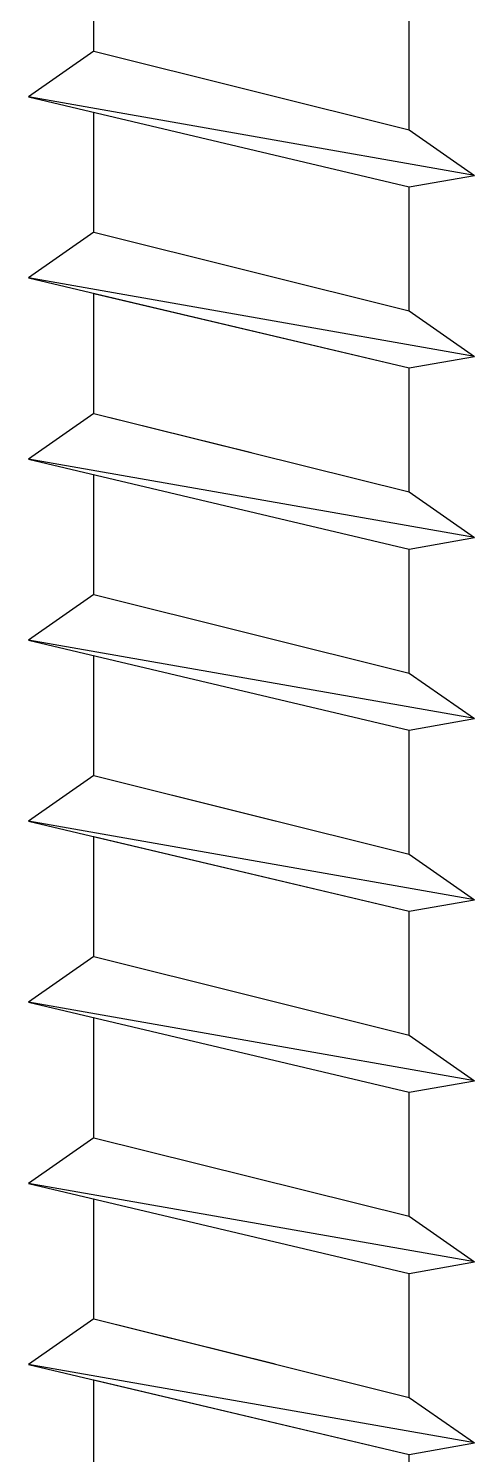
# Model space of a CAD drawing. Header units: inches. Extents: x -2661 to 42767, y -1222 to 9099.
# Drawn here: x 1844.773 to 1845.019, y 1590.2 to 1590.988 of the extents above; entities that cross this region are included whole.
import ezdxf

# ---------------------------------------------------------------- set-up
doc = ezdxf.new("R2010")
doc.units = ezdxf.units.IN
doc.header["$LTSCALE"] = 12
doc.header["$MEASUREMENT"] = 0
doc.layers.get('0').update_dxf_attribs({"linetype": 'CONTINUOUS'})
doc.layers.add('S-FASTENERS', color=2, linetype='CONTINUOUS')
doc.layers.add('S-SIMPSON', color=2, linetype='CONTINUOUS')

# ---------------------------------------------------------------- blocks, each defined once
blk = doc.blocks.new('SDS.25X6-f')
at = {"layer": 'S-SIMPSON', "color": 1}
for p, q in [((0.087, -3.08156), (0.087, -3.15)), ((0.087, -3.08156), (0.087, -3.15)), ((0.087, -3.08156), (0.087, -3.15)), ((0.087, -3.08156), (0.087, -3.15)), ((0.087, -3.08156), (0.087, -3.15)), ((0.087, -3.08156), (0.087, -3.15)), ((0.087, -3.08156), (0.087, -3.15)), ((0.087, -3.08156), (0.087, -3.15)), ((-0.087, -3.12493), (-0.087, -3.1912)), ((-0.087, -3.12493), (-0.087, -3.1912)), ((-0.087, -3.12493), (-0.087, -3.1912)), ((-0.087, -3.12493), (-0.087, -3.1912)), ((-0.087, -3.12493), (-0.087, -3.1912)), ((-0.087, -3.12493), (-0.087, -3.1912)), ((-0.087, -3.12493), (-0.087, -3.1912)), ((-0.087, -3.12493), (-0.087, -3.1912)), ((-0.087, -3.12493), (-0.087, -3.1912)), ((-0.087, -3.12493), (-0.087, -3.1912)), ((-0.087, -3.12493), (-0.087, -3.1912)), ((-0.087, -3.12493), (-0.087, -3.1912)), ((-0.087, -3.12493), (-0.087, -3.1912)), ((-0.087, -3.12493), (-0.087, -3.1912)), ((-0.123, -3.19972), (0.087, -3.15)), ((-0.123, -3.19972), (0.087, -3.15)), ((-0.123, -3.19972), (0.087, -3.15)), ((-0.123, -3.19972), (0.087, -3.15)), ((-0.123, -3.19972), (0.087, -3.15)), ((-0.123, -3.19972), (0.087, -3.15)), ((-0.123, -3.19972), (0.087, -3.15)), ((-0.123, -3.19972), (0.087, -3.15)), ((0.123, -3.15635), (-0.123, -3.19972)), ((0.123, -3.15635), (-0.123, -3.19972)), ((0.123, -3.15635), (-0.123, -3.19972)), ((0.123, -3.15635), (-0.123, -3.19972)), ((0.123, -3.15635), (-0.123, -3.19972)), ((0.123, -3.15635), (-0.123, -3.19972)), ((0.123, -3.15635), (-0.123, -3.19972)), ((0.123, -3.15635), (-0.123, -3.19972)), ((0.123, -3.15635), (-0.123, -3.19972)), ((-0.087, -3.1912), (0.087, -3.15)), ((0.087, -3.15), (0.123, -3.15635)), ((0.087, -3.15), (0.123, -3.15635)), ((0.087, -3.15), (0.123, -3.15635)), ((0.087, -3.15), (0.123, -3.15635)), ((0.087, -3.15), (0.123, -3.15635)), ((0.087, -3.15), (0.123, -3.15635)), ((0.087, -3.15), (0.123, -3.15635)), ((0.087, -3.15), (0.123, -3.15635)), ((0.087, -3.15), (0.123, -3.15635)), ((0.087, -3.18156), (0.123, -3.15635)), ((0.087, -3.18156), (0.123, -3.15635)), ((0.087, -3.18156), (0.123, -3.15635)), ((0.087, -3.18156), (0.123, -3.15635)), ((0.087, -3.18156), (0.123, -3.15635)), ((0.087, -3.18156), (0.123, -3.15635)), ((0.087, -3.18156), (0.123, -3.15635)), ((0.087, -3.18156), (0.123, -3.15635)), ((0.087, -3.18156), (0.123, -3.15635)), ((-0.087, -3.22493), (0.087, -3.18156)), ((-0.087, -3.22493), (0.087, -3.18156)), ((-0.087, -3.22493), (0.087, -3.18156)), ((-0.087, -3.22493), (0.087, -3.18156)), ((-0.087, -3.22493), (0.087, -3.18156)), ((-0.087, -3.22493), (0.087, -3.18156)), ((-0.087, -3.22493), (0.087, -3.18156)), ((-0.087, -3.22493), (0.087, -3.18156)), ((-0.087, -3.22493), (0.087, -3.18156)), ((0.087, -3.18156), (0.087, -3.25)), ((0.087, -3.18156), (0.087, -3.25)), ((0.087, -3.18156), (0.087, -3.25)), ((0.087, -3.18156), (0.087, -3.25)), ((0.087, -3.18156), (0.087, -3.25)), ((0.087, -3.18156), (0.087, -3.25)), ((0.087, -3.18156), (0.087, -3.25)), ((0.087, -3.18156), (0.087, -3.25)), ((0.087, -3.18156), (0.087, -3.25)), ((0.087, -3.18156), (0.087, -3.25)), ((0.087, -3.18156), (0.087, -3.25)), ((0.087, -3.18156), (0.087, -3.25)), ((0.087, -3.18156), (0.087, -3.25)), ((0.087, -3.18156), (0.087, -3.25)), ((0.087, -3.18156), (0.087, -3.25)), ((0.087, -3.18156), (0.087, -3.25)), ((0.087, -3.18156), (0.087, -3.25)), ((-0.087, -3.22493), (-0.123, -3.19972)), ((-0.087, -3.22493), (-0.123, -3.19972)), ((-0.087, -3.22493), (-0.123, -3.19972)), ((-0.087, -3.22493), (-0.123, -3.19972)), ((-0.087, -3.22493), (-0.123, -3.19972)), ((-0.087, -3.22493), (-0.123, -3.19972)), ((-0.087, -3.22493), (-0.123, -3.19972)), ((-0.087, -3.22493), (-0.123, -3.19972)), ((-0.087, -3.22493), (-0.123, -3.19972)), ((-0.087, -3.22493), (-0.123, -3.19972)), ((-0.087, -3.22493), (-0.123, -3.19972)), ((-0.087, -3.22493), (-0.123, -3.19972)), ((-0.087, -3.22493), (-0.123, -3.19972)), ((-0.087, -3.22493), (0.01301, -3.2)), ((-0.087, -3.22493), (0.01301, -3.2)), ((-0.087, -3.22493), (0.01301, -3.2)), ((-0.087, -3.22493), (0, -3.20324)), ((-0.087, -3.22493), (-0.087, -3.2912)), ((-0.087, -3.22493), (-0.087, -3.2912)), ((-0.087, -3.22493), (-0.087, -3.2912)), ((-0.087, -3.22493), (-0.087, -3.2912)), ((-0.087, -3.22493), (-0.087, -3.2912)), ((-0.087, -3.22493), (-0.087, -3.2912)), ((-0.087, -3.22493), (-0.087, -3.2912)), ((-0.087, -3.22493), (-0.087, -3.2912)), ((-0.087, -3.22493), (-0.087, -3.2912)), ((-0.087, -3.22493), (-0.087, -3.2912)), ((-0.087, -3.22493), (-0.087, -3.2912)), ((-0.087, -3.22493), (-0.087, -3.2912)), ((-0.087, -3.22493), (-0.087, -3.2912)), ((-0.087, -3.22493), (-0.087, -3.2912)), ((-0.087, -3.22493), (-0.087, -3.2912)), ((-0.087, -3.22493), (-0.087, -3.2912)), ((-0.123, -3.29972), (0.087, -3.25)), ((-0.123, -3.29972), (0.087, -3.25)), ((-0.123, -3.29972), (0.087, -3.25)), ((-0.123, -3.29972), (0.087, -3.25)), ((-0.123, -3.29972), (0.087, -3.25)), ((-0.123, -3.29972), (0.087, -3.25)), ((-0.123, -3.29972), (0.087, -3.25)), ((-0.123, -3.29972), (0.087, -3.25)), ((-0.123, -3.29972), (0.087, -3.25)), ((-0.123, -3.29972), (0.087, -3.25)), ((-0.123, -3.29972), (0.087, -3.25)), ((-0.123, -3.29972), (0.087, -3.25)), ((0.087, -3.25), (0.123, -3.25635)), ((0.087, -3.25), (0.123, -3.25635)), ((0.087, -3.25), (0.123, -3.25635)), ((0.087, -3.25), (0.123, -3.25635)), ((0.087, -3.25), (0.123, -3.25635)), ((0.087, -3.25), (0.123, -3.25635)), ((0.087, -3.25), (0.123, -3.25635)), ((0.087, -3.25), (0.123, -3.25635)), ((0.087, -3.25), (0.123, -3.25635)), ((0.087, -3.25), (0.123, -3.25635)), ((0.087, -3.25), (0.123, -3.25635)), ((0.087, -3.25), (0.123, -3.25635)), ((0.123, -3.25635), (-0.123, -3.29972)), ((0.123, -3.25635), (-0.123, -3.29972)), ((0.123, -3.25635), (-0.123, -3.29972)), ((0.123, -3.25635), (-0.123, -3.29972)), ((0.123, -3.25635), (-0.123, -3.29972)), ((0.123, -3.25635), (-0.123, -3.29972)), ((0.123, -3.25635), (-0.123, -3.29972)), ((0.123, -3.25635), (-0.123, -3.29972)), ((0.123, -3.25635), (-0.123, -3.29972)), ((0.123, -3.25635), (-0.123, -3.29972)), ((0.123, -3.25635), (-0.123, -3.29972)), ((0.123, -3.25635), (-0.123, -3.29972)), ((0.087, -3.28156), (0.123, -3.25635)), ((0.087, -3.28156), (0.123, -3.25635)), ((0.087, -3.28156), (0.123, -3.25635)), ((0.087, -3.28156), (0.123, -3.25635)), ((0.087, -3.28156), (0.123, -3.25635)), ((0.087, -3.28156), (0.123, -3.25635)), ((0.087, -3.28156), (0.123, -3.25635)), ((0.087, -3.28156), (0.123, -3.25635)), ((0.087, -3.28156), (0.123, -3.25635)), ((0.087, -3.28156), (0.123, -3.25635)), ((0.087, -3.28156), (0.123, -3.25635)), ((0.087, -3.28156), (0.123, -3.25635)), ((-0.087, -3.32493), (0.087, -3.28156)), ((-0.087, -3.32493), (0.087, -3.28156)), ((-0.087, -3.32493), (0.087, -3.28156)), ((-0.087, -3.32493), (0.087, -3.28156)), ((-0.087, -3.32493), (0.087, -3.28156)), ((-0.087, -3.32493), (0.087, -3.28156)), ((-0.087, -3.32493), (0.087, -3.28156)), ((-0.087, -3.32493), (0.087, -3.28156)), ((-0.087, -3.32493), (0.087, -3.28156)), ((-0.087, -3.32493), (0.087, -3.28156)), ((-0.087, -3.32493), (0.087, -3.28156)), ((-0.087, -3.32493), (0.087, -3.28156)), ((0.087, -3.28156), (0.087, -3.35)), ((0.087, -3.28156), (0.087, -3.35)), ((0.087, -3.28156), (0.087, -3.35)), ((0.087, -3.28156), (0.087, -3.35)), ((0.087, -3.28156), (0.087, -3.35)), ((0.087, -3.28156), (0.087, -3.35)), ((0.087, -3.28156), (0.087, -3.35)), ((0.087, -3.28156), (0.087, -3.35)), ((0.087, -3.28156), (0.087, -3.35)), ((0.087, -3.28156), (0.087, -3.35)), ((0.087, -3.28156), (0.087, -3.35)), ((0.087, -3.28156), (0.087, -3.35)), ((0.087, -3.28156), (0.087, -3.35)), ((0.087, -3.28156), (0.087, -3.35)), ((0.087, -3.28156), (0.087, -3.35)), ((0.087, -3.28156), (0.087, -3.35)), ((0.087, -3.28156), (0.087, -3.35)), ((-0.087, -3.32493), (-0.123, -3.29972)), ((-0.087, -3.32493), (-0.123, -3.29972)), ((-0.087, -3.32493), (-0.123, -3.29972)), ((-0.087, -3.32493), (-0.123, -3.29972)), ((-0.087, -3.32493), (-0.123, -3.29972)), ((-0.087, -3.32493), (-0.123, -3.29972)), ((-0.087, -3.32493), (-0.123, -3.29972)), ((-0.087, -3.32493), (-0.123, -3.29972)), ((-0.087, -3.32493), (-0.123, -3.29972)), ((-0.087, -3.32493), (-0.123, -3.29972)), ((-0.087, -3.32493), (-0.123, -3.29972)), ((-0.087, -3.32493), (-0.123, -3.29972)), ((-0.087, -3.32493), (-0.087, -3.3912)), ((-0.087, -3.32493), (-0.087, -3.3912)), ((-0.087, -3.32493), (-0.087, -3.3912)), ((-0.087, -3.32493), (-0.087, -3.3912)), ((-0.087, -3.32493), (-0.087, -3.3912)), ((-0.087, -3.32493), (-0.087, -3.3912)), ((-0.087, -3.32493), (-0.087, -3.3912)), ((-0.087, -3.32493), (-0.087, -3.3912)), ((-0.087, -3.32493), (-0.087, -3.3912)), ((-0.087, -3.32493), (-0.087, -3.3912)), ((-0.087, -3.32493), (-0.087, -3.3912)), ((-0.087, -3.32493), (-0.087, -3.3912)), ((-0.087, -3.32493), (-0.087, -3.3912)), ((-0.087, -3.32493), (-0.087, -3.3912)), ((-0.087, -3.32493), (-0.087, -3.3912)), ((-0.087, -3.32493), (-0.087, -3.3912)), ((-0.087, -3.32493), (-0.087, -3.3912)), ((-0.123, -3.39972), (0.087, -3.35)), ((-0.123, -3.39972), (0.087, -3.35)), ((-0.123, -3.39972), (0.087, -3.35)), ((-0.123, -3.39972), (0.087, -3.35)), ((-0.123, -3.39972), (0.087, -3.35)), ((-0.123, -3.39972), (0.087, -3.35)), ((-0.123, -3.39972), (0.087, -3.35)), ((-0.123, -3.39972), (0.087, -3.35)), ((-0.123, -3.39972), (0.087, -3.35)), ((-0.123, -3.39972), (0.087, -3.35)), ((-0.123, -3.39972), (0.087, -3.35)), ((-0.123, -3.39972), (0.087, -3.35)), ((-0.123, -3.39972), (0.087, -3.35)), ((-0.123, -3.39972), (0.087, -3.35)), ((-0.123, -3.39972), (0.087, -3.35)), ((0.087, -3.35), (0.123, -3.35635)), ((0.087, -3.35), (0.123, -3.35635)), ((0.087, -3.35), (0.123, -3.35635)), ((0.087, -3.35), (0.123, -3.35635)), ((0.087, -3.35), (0.123, -3.35635)), ((0.087, -3.35), (0.123, -3.35635)), ((0.087, -3.35), (0.123, -3.35635)), ((0.087, -3.35), (0.123, -3.35635)), ((0.087, -3.35), (0.123, -3.35635)), ((0.087, -3.35), (0.123, -3.35635)), ((0.087, -3.35), (0.123, -3.35635)), ((0.087, -3.35), (0.123, -3.35635)), ((0.087, -3.35), (0.123, -3.35635)), ((0.087, -3.35), (0.123, -3.35635)), ((0.087, -3.35), (0.123, -3.35635)), ((0.123, -3.35635), (-0.123, -3.39972)), ((0.123, -3.35635), (-0.123, -3.39972)), ((0.123, -3.35635), (-0.123, -3.39972)), ((0.123, -3.35635), (-0.123, -3.39972)), ((0.123, -3.35635), (-0.123, -3.39972)), ((0.123, -3.35635), (-0.123, -3.39972)), ((0.123, -3.35635), (-0.123, -3.39972)), ((0.123, -3.35635), (-0.123, -3.39972)), ((0.123, -3.35635), (-0.123, -3.39972)), ((0.123, -3.35635), (-0.123, -3.39972)), ((0.123, -3.35635), (-0.123, -3.39972)), ((0.123, -3.35635), (-0.123, -3.39972)), ((0.123, -3.35635), (-0.123, -3.39972)), ((0.123, -3.35635), (-0.123, -3.39972)), ((0.123, -3.35635), (-0.123, -3.39972)), ((0.087, -3.38156), (0.123, -3.35635)), ((0.087, -3.38156), (0.123, -3.35635)), ((0.087, -3.38156), (0.123, -3.35635)), ((0.087, -3.38156), (0.123, -3.35635)), ((0.087, -3.38156), (0.123, -3.35635)), ((0.087, -3.38156), (0.123, -3.35635)), ((0.087, -3.38156), (0.123, -3.35635)), ((0.087, -3.38156), (0.123, -3.35635)), ((0.087, -3.38156), (0.123, -3.35635)), ((0.087, -3.38156), (0.123, -3.35635)), ((0.087, -3.38156), (0.123, -3.35635)), ((0.087, -3.38156), (0.123, -3.35635)), ((0.087, -3.38156), (0.123, -3.35635)), ((0.087, -3.38156), (0.123, -3.35635)), ((0.087, -3.38156), (0.123, -3.35635)), ((-0.087, -3.42493), (0.087, -3.38156)), ((-0.087, -3.42493), (0.087, -3.38156)), ((-0.087, -3.42493), (0.087, -3.38156)), ((-0.087, -3.42493), (0.087, -3.38156)), ((-0.087, -3.42493), (0.087, -3.38156)), ((-0.087, -3.42493), (0.087, -3.38156)), ((-0.087, -3.42493), (0.087, -3.38156)), ((-0.087, -3.42493), (0.087, -3.38156)), ((-0.087, -3.42493), (0.087, -3.38156)), ((-0.087, -3.42493), (0.087, -3.38156)), ((-0.087, -3.42493), (0.087, -3.38156)), ((-0.087, -3.42493), (0.087, -3.38156)), ((-0.087, -3.42493), (0.087, -3.38156)), ((-0.087, -3.42493), (0.087, -3.38156)), ((-0.087, -3.42493), (0.087, -3.38156)), ((0.087, -3.38156), (0.087, -3.45)), ((0.087, -3.38156), (0.087, -3.45)), ((0.087, -3.38156), (0.087, -3.45)), ((0.087, -3.38156), (0.087, -3.45)), ((0.087, -3.38156), (0.087, -3.45)), ((0.087, -3.38156), (0.087, -3.45)), ((0.087, -3.38156), (0.087, -3.45)), ((0.087, -3.38156), (0.087, -3.45)), ((0.087, -3.38156), (0.087, -3.45)), ((0.087, -3.38156), (0.087, -3.45)), ((0.087, -3.38156), (0.087, -3.45)), ((0.087, -3.38156), (0.087, -3.45)), ((0.087, -3.38156), (0.087, -3.45)), ((0.087, -3.38156), (0.087, -3.45)), ((0.087, -3.38156), (0.087, -3.45)), ((0.087, -3.38156), (0.087, -3.45)), ((0.087, -3.38156), (0.087, -3.45)), ((0.087, -3.38156), (0.087, -3.45)), ((-0.087, -3.42493), (-0.123, -3.39972)), ((-0.087, -3.42493), (-0.123, -3.39972)), ((-0.087, -3.42493), (-0.123, -3.39972)), ((-0.087, -3.42493), (-0.123, -3.39972)), ((-0.087, -3.42493), (-0.123, -3.39972)), ((-0.087, -3.42493), (-0.123, -3.39972)), ((-0.087, -3.42493), (-0.123, -3.39972)), ((-0.087, -3.42493), (-0.123, -3.39972)), ((-0.087, -3.42493), (-0.123, -3.39972)), ((-0.087, -3.42493), (-0.123, -3.39972)), ((-0.087, -3.42493), (-0.123, -3.39972)), ((-0.087, -3.42493), (-0.123, -3.39972)), ((-0.087, -3.42493), (-0.123, -3.39972)), ((-0.087, -3.42493), (-0.123, -3.39972)), ((-0.087, -3.42493), (-0.123, -3.39972)), ((-0.087, -3.42493), (-0.123, -3.39972)), ((-0.087, -3.42493), (-0.123, -3.39972)), ((-0.087, -3.42493), (-0.123, -3.39972)), ((-0.087, -3.42493), (0, -3.40324)), ((-0.087, -3.42493), (0, -3.40324)), ((-0.087, -3.42493), (0, -3.40324)), ((-0.087, -3.42493), (-0.087, -3.4912)), ((-0.087, -3.42493), (-0.087, -3.4912)), ((-0.087, -3.42493), (-0.087, -3.4912)), ((-0.087, -3.42493), (-0.087, -3.4912)), ((-0.087, -3.42493), (-0.087, -3.4912)), ((-0.087, -3.42493), (-0.087, -3.4912)), ((-0.087, -3.42493), (-0.087, -3.4912)), ((-0.087, -3.42493), (-0.087, -3.4912)), ((-0.087, -3.42493), (-0.087, -3.4912)), ((-0.087, -3.42493), (-0.087, -3.4912)), ((-0.087, -3.42493), (-0.087, -3.4912)), ((-0.087, -3.42493), (-0.087, -3.4912)), ((-0.123, -3.49972), (0.087, -3.45)), ((-0.123, -3.49972), (0.087, -3.45)), ((-0.123, -3.49972), (0.087, -3.45)), ((-0.123, -3.49972), (0.087, -3.45)), ((-0.123, -3.49972), (0.087, -3.45)), ((-0.123, -3.49972), (0.087, -3.45)), ((-0.123, -3.49972), (0.087, -3.45)), ((-0.123, -3.49972), (0.087, -3.45)), ((0.123, -3.45635), (-0.123, -3.49972)), ((0.123, -3.45635), (-0.123, -3.49972)), ((0.123, -3.45635), (-0.123, -3.49972)), ((0.123, -3.45635), (-0.123, -3.49972)), ((0.123, -3.45635), (-0.123, -3.49972)), ((0.123, -3.45635), (-0.123, -3.49972)), ((0.123, -3.45635), (-0.123, -3.49972)), ((0.123, -3.45635), (-0.123, -3.49972)), ((0.123, -3.45635), (-0.123, -3.49972)), ((-0.087, -3.4912), (0.087, -3.45)), ((0.087, -3.45), (0.123, -3.45635)), ((0.087, -3.45), (0.123, -3.45635)), ((0.087, -3.45), (0.123, -3.45635)), ((0.087, -3.45), (0.123, -3.45635)), ((0.087, -3.45), (0.123, -3.45635)), ((0.087, -3.45), (0.123, -3.45635)), ((0.087, -3.45), (0.123, -3.45635)), ((0.087, -3.45), (0.123, -3.45635)), ((0.087, -3.45), (0.123, -3.45635)), ((0.087, -3.48156), (0.123, -3.45635)), ((0.087, -3.48156), (0.123, -3.45635)), ((0.087, -3.48156), (0.123, -3.45635)), ((0.087, -3.48156), (0.123, -3.45635)), ((0.087, -3.48156), (0.123, -3.45635)), ((0.087, -3.48156), (0.123, -3.45635)), ((0.087, -3.48156), (0.123, -3.45635)), ((0.087, -3.48156), (0.123, -3.45635)), ((0.087, -3.48156), (0.123, -3.45635)), ((-0.087, -3.52493), (0.087, -3.48156)), ((-0.087, -3.52493), (0.087, -3.48156)), ((-0.087, -3.52493), (0.087, -3.48156)), ((-0.087, -3.52493), (0.087, -3.48156)), ((-0.087, -3.52493), (0.087, -3.48156)), ((-0.087, -3.52493), (0.087, -3.48156)), ((-0.087, -3.52493), (0.087, -3.48156)), ((-0.087, -3.52493), (0.087, -3.48156)), ((-0.087, -3.52493), (0.087, -3.48156)), ((0.087, -3.48156), (0.087, -3.55)), ((0.087, -3.48156), (0.087, -3.55)), ((0.087, -3.48156), (0.087, -3.55)), ((0.087, -3.48156), (0.087, -3.55)), ((0.087, -3.48156), (0.087, -3.55)), ((0.087, -3.48156), (0.087, -3.55)), ((0.087, -3.48156), (0.087, -3.55)), ((0.087, -3.48156), (0.087, -3.55)), ((0.087, -3.48156), (0.087, -3.55)), ((0.087, -3.48156), (0.087, -3.55)), ((0.087, -3.48156), (0.087, -3.55)), ((0.087, -3.48156), (0.087, -3.55)), ((0.087, -3.48156), (0.087, -3.55)), ((-0.087, -3.52493), (-0.123, -3.49972)), ((-0.087, -3.52493), (-0.123, -3.49972)), ((-0.087, -3.52493), (-0.123, -3.49972)), ((-0.087, -3.52493), (-0.123, -3.49972)), ((-0.087, -3.52493), (-0.123, -3.49972)), ((-0.087, -3.52493), (-0.123, -3.49972)), ((-0.087, -3.52493), (-0.123, -3.49972)), ((-0.087, -3.52493), (-0.123, -3.49972)), ((-0.087, -3.52493), (-0.123, -3.49972)), ((-0.087, -3.52493), (-0.123, -3.49972)), ((-0.087, -3.52493), (-0.123, -3.49972)), ((-0.087, -3.52493), (-0.123, -3.49972)), ((-0.087, -3.52493), (-0.123, -3.49972)), ((-0.087, -3.52493), (0.01301, -3.5)), ((-0.087, -3.52493), (0.01301, -3.5)), ((-0.087, -3.52493), (0.01301, -3.5)), ((-0.087, -3.52493), (0, -3.50324)), ((-0.087, -3.52493), (-0.087, -3.5912)), ((-0.087, -3.52493), (-0.087, -3.5912)), ((-0.087, -3.52493), (-0.087, -3.5912)), ((-0.087, -3.52493), (-0.087, -3.5912)), ((-0.087, -3.52493), (-0.087, -3.5912)), ((-0.087, -3.52493), (-0.087, -3.5912)), ((-0.087, -3.52493), (-0.087, -3.5912)), ((-0.087, -3.52493), (-0.087, -3.5912)), ((-0.087, -3.52493), (-0.087, -3.5912)), ((-0.087, -3.52493), (-0.087, -3.5912)), ((-0.087, -3.52493), (-0.087, -3.5912)), ((-0.123, -3.59972), (0.087, -3.55)), ((-0.123, -3.59972), (0.087, -3.55)), ((-0.123, -3.59972), (0.087, -3.55)), ((-0.123, -3.59972), (0.087, -3.55)), ((-0.123, -3.59972), (0.087, -3.55)), ((-0.123, -3.59972), (0.087, -3.55)), ((-0.123, -3.59972), (0.087, -3.55)), ((-0.123, -3.59972), (0.087, -3.55)), ((-0.123, -3.59972), (0.087, -3.55)), ((0.087, -3.55), (0.123, -3.55635)), ((0.087, -3.55), (0.123, -3.55635)), ((0.087, -3.55), (0.123, -3.55635)), ((0.087, -3.55), (0.123, -3.55635)), ((0.087, -3.55), (0.123, -3.55635)), ((0.087, -3.55), (0.123, -3.55635)), ((0.087, -3.55), (0.123, -3.55635)), ((0.087, -3.55), (0.123, -3.55635)), ((0.087, -3.55), (0.123, -3.55635)), ((0.123, -3.55635), (-0.123, -3.59972)), ((0.123, -3.55635), (-0.123, -3.59972)), ((0.123, -3.55635), (-0.123, -3.59972)), ((0.123, -3.55635), (-0.123, -3.59972)), ((0.123, -3.55635), (-0.123, -3.59972)), ((0.123, -3.55635), (-0.123, -3.59972)), ((0.123, -3.55635), (-0.123, -3.59972)), ((0.123, -3.55635), (-0.123, -3.59972)), ((0.123, -3.55635), (-0.123, -3.59972)), ((0.087, -3.58156), (0.123, -3.55635)), ((0.087, -3.58156), (0.123, -3.55635)), ((0.087, -3.58156), (0.123, -3.55635)), ((0.087, -3.58156), (0.123, -3.55635)), ((0.087, -3.58156), (0.123, -3.55635)), ((0.087, -3.58156), (0.123, -3.55635)), ((0.087, -3.58156), (0.123, -3.55635)), ((0.087, -3.58156), (0.123, -3.55635)), ((0.087, -3.58156), (0.123, -3.55635)), ((-0.087, -3.62493), (0.087, -3.58156)), ((-0.087, -3.62493), (0.087, -3.58156)), ((-0.087, -3.62493), (0.087, -3.58156)), ((-0.087, -3.62493), (0.087, -3.58156)), ((-0.087, -3.62493), (0.087, -3.58156)), ((-0.087, -3.62493), (0.087, -3.58156)), ((-0.087, -3.62493), (0.087, -3.58156)), ((-0.087, -3.62493), (0.087, -3.58156)), ((-0.087, -3.62493), (0.087, -3.58156)), ((0.087, -3.58156), (0.087, -3.65)), ((0.087, -3.58156), (0.087, -3.65)), ((0.087, -3.58156), (0.087, -3.65)), ((0.087, -3.58156), (0.087, -3.65)), ((0.087, -3.58156), (0.087, -3.65)), ((0.087, -3.58156), (0.087, -3.65)), ((0.087, -3.58156), (0.087, -3.65)), ((0.087, -3.58156), (0.087, -3.65)), ((0.087, -3.58156), (0.087, -3.65)), ((0.087, -3.58156), (0.087, -3.65)), ((0.087, -3.58156), (0.087, -3.65)), ((-0.087, -3.62493), (-0.123, -3.59972)), ((-0.087, -3.62493), (-0.123, -3.59972)), ((-0.087, -3.62493), (-0.123, -3.59972)), ((-0.087, -3.62493), (-0.123, -3.59972)), ((-0.087, -3.62493), (-0.123, -3.59972)), ((-0.087, -3.62493), (-0.123, -3.59972)), ((-0.087, -3.62493), (-0.123, -3.59972)), ((-0.087, -3.62493), (-0.123, -3.59972)), ((-0.087, -3.62493), (-0.123, -3.59972)), ((-0.087, -3.62493), (-0.087, -3.6912)), ((-0.087, -3.62493), (-0.087, -3.6912)), ((-0.087, -3.62493), (-0.087, -3.6912)), ((-0.087, -3.62493), (-0.087, -3.6912)), ((-0.087, -3.62493), (-0.087, -3.6912)), ((-0.087, -3.62493), (-0.087, -3.6912)), ((-0.087, -3.62493), (-0.087, -3.6912)), ((-0.087, -3.62493), (-0.087, -3.6912)), ((-0.087, -3.62493), (-0.087, -3.6912)), ((-0.087, -3.62493), (-0.087, -3.6912)), ((-0.087, -3.62493), (-0.087, -3.6912)), ((-0.123, -3.69972), (0.087, -3.65)), ((-0.123, -3.69972), (0.087, -3.65)), ((-0.123, -3.69972), (0.087, -3.65)), ((-0.123, -3.69972), (0.087, -3.65)), ((-0.123, -3.69972), (0.087, -3.65)), ((-0.123, -3.69972), (0.087, -3.65)), ((-0.123, -3.69972), (0.087, -3.65)), ((-0.123, -3.69972), (0.087, -3.65)), ((-0.123, -3.69972), (0.087, -3.65)), ((-0.123, -3.69972), (0.087, -3.65)), ((-0.123, -3.69972), (0.087, -3.65)), ((0.087, -3.65), (0.123, -3.65635)), ((0.087, -3.65), (0.123, -3.65635)), ((0.087, -3.65), (0.123, -3.65635)), ((0.087, -3.65), (0.123, -3.65635)), ((0.087, -3.65), (0.123, -3.65635)), ((0.087, -3.65), (0.123, -3.65635)), ((0.087, -3.65), (0.123, -3.65635)), ((0.087, -3.65), (0.123, -3.65635)), ((0.087, -3.65), (0.123, -3.65635)), ((0.087, -3.65), (0.123, -3.65635)), ((0.087, -3.65), (0.123, -3.65635)), ((0.123, -3.65635), (-0.123, -3.69972)), ((0.123, -3.65635), (-0.123, -3.69972)), ((0.123, -3.65635), (-0.123, -3.69972)), ((0.123, -3.65635), (-0.123, -3.69972)), ((0.123, -3.65635), (-0.123, -3.69972)), ((0.123, -3.65635), (-0.123, -3.69972)), ((0.123, -3.65635), (-0.123, -3.69972)), ((0.123, -3.65635), (-0.123, -3.69972)), ((0.123, -3.65635), (-0.123, -3.69972)), ((0.123, -3.65635), (-0.123, -3.69972)), ((0.123, -3.65635), (-0.123, -3.69972)), ((0.087, -3.68156), (0.123, -3.65635)), ((0.087, -3.68156), (0.123, -3.65635)), ((0.087, -3.68156), (0.123, -3.65635)), ((0.087, -3.68156), (0.123, -3.65635)), ((0.087, -3.68156), (0.123, -3.65635)), ((0.087, -3.68156), (0.123, -3.65635)), ((0.087, -3.68156), (0.123, -3.65635)), ((0.087, -3.68156), (0.123, -3.65635)), ((0.087, -3.68156), (0.123, -3.65635)), ((0.087, -3.68156), (0.123, -3.65635)), ((0.087, -3.68156), (0.123, -3.65635)), ((-0.087, -3.72493), (0.087, -3.68156)), ((-0.087, -3.72493), (0.087, -3.68156)), ((-0.087, -3.72493), (0.087, -3.68156)), ((-0.087, -3.72493), (0.087, -3.68156)), ((-0.087, -3.72493), (0.087, -3.68156)), ((-0.087, -3.72493), (0.087, -3.68156)), ((-0.087, -3.72493), (0.087, -3.68156)), ((-0.087, -3.72493), (0.087, -3.68156)), ((-0.087, -3.72493), (0.087, -3.68156)), ((-0.087, -3.72493), (0.087, -3.68156)), ((-0.087, -3.72493), (0.087, -3.68156)), ((0.087, -3.68156), (0.087, -3.75)), ((0.087, -3.68156), (0.087, -3.75)), ((0.087, -3.68156), (0.087, -3.75)), ((0.087, -3.68156), (0.087, -3.75)), ((0.087, -3.68156), (0.087, -3.75)), ((0.087, -3.68156), (0.087, -3.75)), ((0.087, -3.68156), (0.087, -3.75)), ((0.087, -3.68156), (0.087, -3.75)), ((-0.087, -3.72493), (-0.123, -3.69972)), ((-0.087, -3.72493), (-0.123, -3.69972)), ((-0.087, -3.72493), (-0.123, -3.69972)), ((-0.087, -3.72493), (-0.123, -3.69972)), ((-0.087, -3.72493), (-0.123, -3.69972)), ((-0.087, -3.72493), (-0.123, -3.69972)), ((-0.087, -3.72493), (-0.123, -3.69972)), ((-0.087, -3.72493), (-0.123, -3.69972)), ((-0.087, -3.72493), (-0.123, -3.69972)), ((-0.087, -3.72493), (-0.123, -3.69972)), ((-0.087, -3.72493), (-0.123, -3.69972)), ((-0.087, -3.72493), (-0.123, -3.69972)), ((-0.087, -3.72493), (-0.123, -3.69972)), ((-0.087, -3.72493), (0, -3.70324)), ((-0.087, -3.72493), (0, -3.70324)), ((-0.087, -3.72493), (-0.087, -3.7912)), ((-0.087, -3.72493), (-0.087, -3.7912)), ((-0.087, -3.72493), (-0.087, -3.7912)), ((-0.087, -3.72493), (-0.087, -3.7912)), ((-0.087, -3.72493), (-0.087, -3.7912)), ((-0.087, -3.72493), (-0.087, -3.7912)), ((-0.087, -3.72493), (-0.087, -3.7912)), ((-0.087, -3.72493), (-0.087, -3.7912)), ((-0.087, -3.72493), (-0.087, -3.7912)), ((-0.087, -3.72493), (-0.087, -3.7912)), ((-0.123, -3.79972), (0.087, -3.75)), ((-0.123, -3.79972), (0.087, -3.75)), ((-0.123, -3.79972), (0.087, -3.75)), ((-0.123, -3.79972), (0.087, -3.75)), ((-0.123, -3.79972), (0.087, -3.75)), ((-0.123, -3.79972), (0.087, -3.75)), ((-0.123, -3.79972), (0.087, -3.75)), ((-0.123, -3.79972), (0.087, -3.75)), ((-0.087, -3.7912), (0.087, -3.75)), ((0.087, -3.75), (0.123, -3.75635)), ((0.087, -3.75), (0.123, -3.75635)), ((0.087, -3.75), (0.123, -3.75635)), ((0.087, -3.75), (0.123, -3.75635)), ((0.087, -3.75), (0.123, -3.75635)), ((0.087, -3.75), (0.123, -3.75635)), ((0.087, -3.75), (0.123, -3.75635)), ((0.087, -3.75), (0.123, -3.75635)), ((0.087, -3.75), (0.123, -3.75635)), ((0.123, -3.75635), (-0.123, -3.79972)), ((0.123, -3.75635), (-0.123, -3.79972)), ((0.123, -3.75635), (-0.123, -3.79972)), ((0.123, -3.75635), (-0.123, -3.79972)), ((0.123, -3.75635), (-0.123, -3.79972)), ((0.123, -3.75635), (-0.123, -3.79972)), ((0.123, -3.75635), (-0.123, -3.79972)), ((0.123, -3.75635), (-0.123, -3.79972)), ((0.123, -3.75635), (-0.123, -3.79972)), ((0.087, -3.78156), (0.123, -3.75635)), ((0.087, -3.78156), (0.123, -3.75635)), ((0.087, -3.78156), (0.123, -3.75635)), ((0.087, -3.78156), (0.123, -3.75635)), ((0.087, -3.78156), (0.123, -3.75635)), ((0.087, -3.78156), (0.123, -3.75635)), ((0.087, -3.78156), (0.123, -3.75635)), ((0.087, -3.78156), (0.123, -3.75635)), ((0.087, -3.78156), (0.123, -3.75635)), ((-0.087, -3.82493), (0.087, -3.78156)), ((-0.087, -3.82493), (0.087, -3.78156)), ((-0.087, -3.82493), (0.087, -3.78156)), ((-0.087, -3.82493), (0.087, -3.78156)), ((-0.087, -3.82493), (0.087, -3.78156)), ((-0.087, -3.82493), (0.087, -3.78156)), ((-0.087, -3.82493), (0.087, -3.78156)), ((-0.087, -3.82493), (0.087, -3.78156)), ((-0.087, -3.82493), (0.087, -3.78156)), ((0.087, -3.78156), (0.087, -3.85)), ((0.087, -3.78156), (0.087, -3.85)), ((0.087, -3.78156), (0.087, -3.85)), ((0.087, -3.78156), (0.087, -3.85)), ((0.087, -3.78156), (0.087, -3.85)), ((0.087, -3.78156), (0.087, -3.85)), ((0.087, -3.78156), (0.087, -3.85)), ((0.087, -3.78156), (0.087, -3.85)), ((0.087, -3.78156), (0.087, -3.85)), ((-0.087, -3.82493), (-0.123, -3.79972)), ((-0.087, -3.82493), (-0.123, -3.79972)), ((-0.087, -3.82493), (-0.123, -3.79972)), ((-0.087, -3.82493), (-0.123, -3.79972)), ((-0.087, -3.82493), (-0.123, -3.79972)), ((-0.087, -3.82493), (-0.123, -3.79972)), ((-0.087, -3.82493), (-0.123, -3.79972)), ((-0.087, -3.82493), (-0.123, -3.79972)), ((-0.087, -3.82493), (-0.123, -3.79972)), ((-0.087, -3.82493), (-0.123, -3.79972)), ((-0.087, -3.82493), (0, -3.80324)), ((-0.087, -3.82493), (-0.087, -3.8912)), ((-0.087, -3.82493), (-0.087, -3.8912)), ((-0.087, -3.82493), (-0.087, -3.8912)), ((-0.087, -3.82493), (-0.087, -3.8912)), ((-0.087, -3.82493), (-0.087, -3.8912)), ((-0.087, -3.82493), (-0.087, -3.8912)), ((-0.087, -3.82493), (-0.087, -3.8912)), ((-0.087, -3.82493), (-0.087, -3.8912)), ((-0.123, -3.89972), (0.087, -3.85)), ((-0.123, -3.89972), (0.087, -3.85)), ((-0.123, -3.89972), (0.087, -3.85)), ((-0.123, -3.89972), (0.087, -3.85)), ((-0.123, -3.89972), (0.087, -3.85)), ((-0.123, -3.89972), (0.087, -3.85)), ((0.087, -3.85), (0.123, -3.85635)), ((0.087, -3.85), (0.123, -3.85635)), ((0.087, -3.85), (0.123, -3.85635)), ((0.087, -3.85), (0.123, -3.85635)), ((0.087, -3.85), (0.123, -3.85635)), ((0.087, -3.85), (0.123, -3.85635)), ((0.123, -3.85635), (-0.123, -3.89972)), ((0.123, -3.85635), (-0.123, -3.89972)), ((0.123, -3.85635), (-0.123, -3.89972)), ((0.123, -3.85635), (-0.123, -3.89972)), ((0.123, -3.85635), (-0.123, -3.89972)), ((0.123, -3.85635), (-0.123, -3.89972)), ((0.087, -3.88156), (0.123, -3.85635)), ((0.087, -3.88156), (0.123, -3.85635)), ((0.087, -3.88156), (0.123, -3.85635)), ((0.087, -3.88156), (0.123, -3.85635)), ((0.087, -3.88156), (0.123, -3.85635)), ((0.087, -3.88156), (0.123, -3.85635)), ((-0.087, -3.92493), (0.087, -3.88156)), ((-0.087, -3.92493), (0.087, -3.88156)), ((-0.087, -3.92493), (0.087, -3.88156)), ((-0.087, -3.92493), (0.087, -3.88156)), ((-0.087, -3.92493), (0.087, -3.88156)), ((-0.087, -3.92493), (0.087, -3.88156)), ((0.087, -3.88156), (0.087, -3.95)), ((0.087, -3.88156), (0.087, -3.95)), ((0.087, -3.88156), (0.087, -3.95)), ((0.087, -3.88156), (0.087, -3.95)), ((0.087, -3.88156), (0.087, -3.95)), ((0.087, -3.88156), (0.087, -3.95)), ((0.087, -3.88156), (0.087, -3.95)), ((-0.087, -3.92493), (-0.123, -3.89972)), ((-0.087, -3.92493), (-0.123, -3.89972)), ((-0.087, -3.92493), (-0.123, -3.89972)), ((-0.087, -3.92493), (-0.123, -3.89972)), ((-0.087, -3.92493), (-0.123, -3.89972)), ((-0.087, -3.92493), (-0.123, -3.89972)), ((-0.087, -3.92493), (-0.087, -3.9912)), ((-0.087, -3.92493), (-0.087, -3.9912)), ((-0.087, -3.92493), (-0.087, -3.9912)), ((-0.087, -3.92493), (-0.087, -3.9912)), ((-0.087, -3.92493), (-0.087, -3.9912)), ((-0.087, -3.92493), (-0.087, -3.9912)), ((-0.087, -3.92493), (-0.087, -3.9912))]:
    blk.add_line(p, q, dxfattribs=at)
blk = doc.blocks.new('*U1812')
at = {"layer": 'S-FASTENERS'}
blk.add_blockref('SDS.25X6-f', (0, 0), dxfattribs=at)
blk = doc.blocks.new('WALL_TOP PLATE_2x6 ALT')
at = {"layer": 'S-FASTENERS', "xscale": -1, "rotation": 180}
blk.add_blockref('*U1812', (-0.94039, -3.0484), dxfattribs=at)

msp = doc.modelspace()

# ---------------------------------------------------------------- block references
msp.add_blockref('WALL_TOP PLATE_2x6 ALT', (1845.83637, 1590.09874))

doc.saveas('drawing.dxf')
